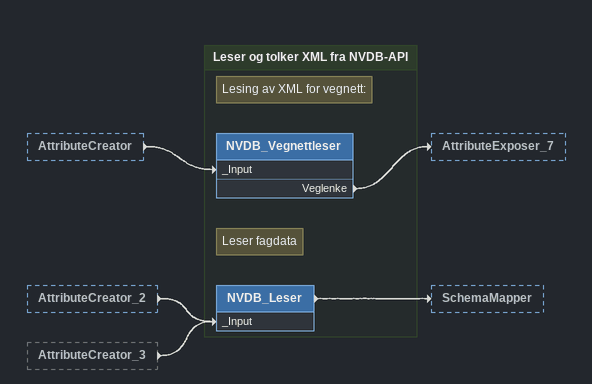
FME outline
AttributeCreator [outside]
    -> NVDB_Vegnettleser [_Input]
AttributeCreator_2 [outside]
    -> NVDB_Leser [_Input]
AttributeCreator_3 [outside]
    -> NVDB_Leser [_Input]

Bookmark: Leser og tolker XML fra NVDB-API
Note: Lesing av XML for vegnett:
NVDB_Vegnettleser
    Veglenke -> AttributeExposer_7
Note: Leser fagdata
NVDB_Leser
    -> SchemaMapper
